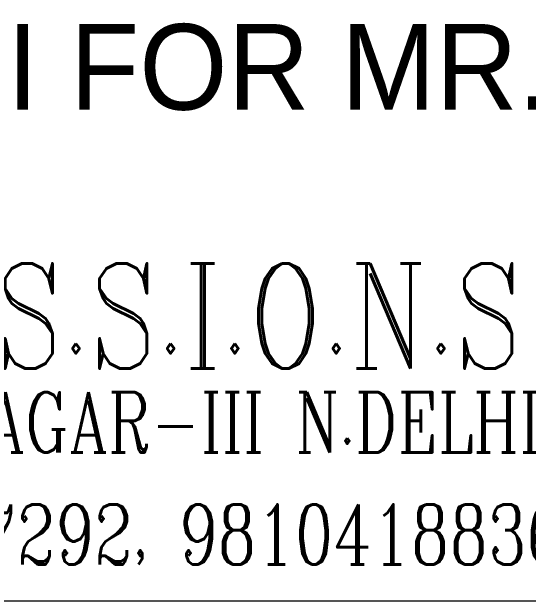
# Model space of a CAD drawing. Header units: inches. Extents: x 210948 to 214316, y -105347 to 7.
# Drawn here: x 212963.7 to 213049.1, y -105340 to -105242.6 of the extents above; entities that cross this region are included whole.
import ezdxf

# ---------------------------------------------------------------- set-up
doc = ezdxf.new("R2010")
doc.units = ezdxf.units.IN
doc.header["$MEASUREMENT"] = 0
doc.layers.add('A3', color=30, linetype='Continuous', lineweight=9)
doc.styles.add('BIG', font='complex', dxfattribs={"width": 0.9, "height": 3.5})
doc.styles.add('med', font='romanc.shx', dxfattribs={"height": 7.559055})
doc.styles.add('STYLE1', font='arial.ttf', dxfattribs={"height": 8})

# ---------------------------------------------------------------- blocks, each defined once
blk = doc.blocks.new('KIL')
at = {"layer": 'A3'}
blk.add_lwpolyline([(216544.884, -99139.74), (217270.701, -99139.74), (217270.701, -100157.936), (216544.884, -100157.936)], close=True, dxfattribs=at)

msp = doc.modelspace()

# ---------------------------------------------------------------- block references
at = {"layer": 'A3', "xscale": 1.98317449130413, "yscale": 1.98317449130413, "zscale": 1.98317449130413}
msp.add_blockref('KIL', (-216570.163, 93290.704), dxfattribs=at)

# ---------------------------------------------------------------- texts
at = {"layer": 'A3', "linetype": 'Continuous', "style": 'STYLE1', "width": 0.95}
msp.add_text('AT MANDI FOR MR. MOHAK', height=14.13896, dxfattribs=at).set_placement((212878.485, -105258.77))
at = {"layer": 'A3', "style": 'med', "width": 0.75}
for s, p in [('K-8, LAJPAT NAGAR-III N.DELHI-24', (212881.333, -105315.379)), ('K-8, LAJPAT NAGAR-III N.DELHI-24', (212881.333, -105315.379)), ('TEL :011-41017292, 9810418836 EMAIL: ARCHITECTS.IMPRESSIONS@GMAIL.COM', (212879.041, -105333.896))]:
    msp.add_text(s, height=9.92624, dxfattribs=at).set_placement(p)
at = {"layer": 'A3', "style": 'BIG', "width": 0.75}
msp.add_attdef('I.M.P.R.E.S.S.I.O.N.S', (212882.217, -105301.525), '', height=17.371, dxfattribs=at)

doc.saveas('drawing.dxf')
